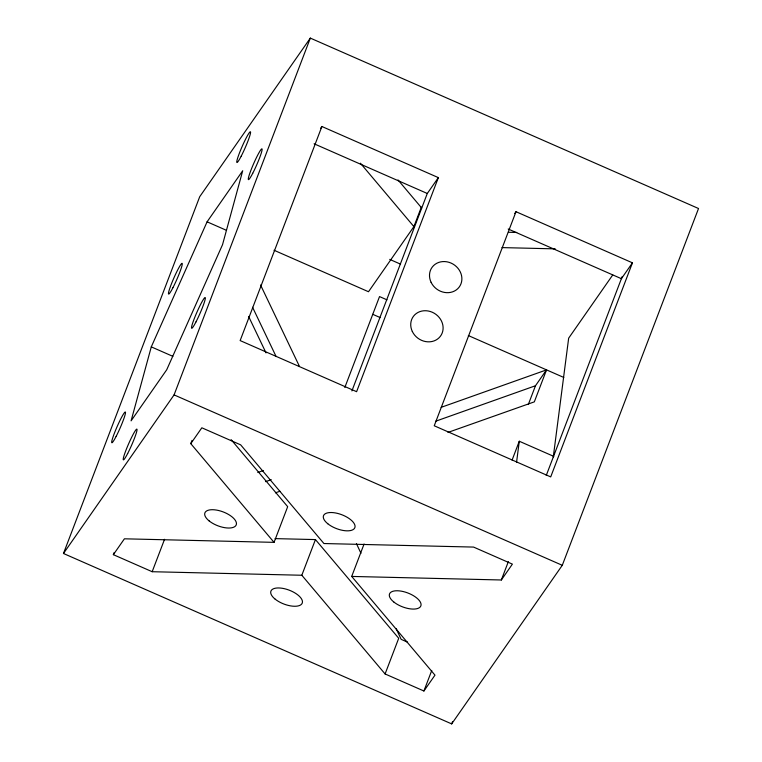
<?xml version="1.0" encoding="UTF-8"?>
<svg xmlns="http://www.w3.org/2000/svg" width="762" height="762" viewBox="0 0 762 762"><rect width="100%" height="100%" fill="white"/><g stroke="black" fill="none" stroke-linecap="round" stroke-linejoin="round"><path stroke-width="1.14" d="M516.541 462.439L519.284 441.246L553.793 456.39M553.269 457.086L568.662 338.166L612.743 274.949M151.286 346.872L131.093 420.843L166.716 369.77L222.523 244.716L242.707 170.745L207.093 221.818L151.286 346.872L172.85 356.34M63.475 553.488L199.72 196.701L310.325 38.1L698.525 208.512L562.28 565.299L451.675 723.9L63.475 553.488L174.079 394.897L310.325 38.1M364.084 544.001L351.701 576.434L434.978 675.142L423.91 691.001L385.096 673.96L301.819 575.253L152.171 571.71L113.357 554.669L114.186 552.507M231.143 439.664L287.684 506.673L274.053 542.353L190.776 443.655L192.014 440.407M321.897 126.502L240.144 340.576L356.606 391.697L438.36 177.622L321.897 126.502L320.592 128.368M152.171 571.71L164.563 539.277M344.815 387.496L379.533 296.58L386.991 299.847M273.996 250.241L368.494 291.732L413.909 226.609L421.338 207.15M351.901 390.925L427.292 193.481L438.36 177.622M301.819 575.253L315.439 539.582L275.063 538.62M515.998 211.703L434.245 425.777L550.707 476.907L632.45 262.833L515.998 211.703L514.693 213.57M385.096 673.96L398.717 638.28L315.439 539.582M528.323 404.489L535.476 385.743L546.535 369.884L441.16 407.337M423.91 691.001L431.759 670.455M512.083 460.105L519.284 441.246M546.535 369.884L534.324 401.86L447.97 432.425M351.701 576.434L501.339 579.987L508.359 561.604M546.249 475.469L622.23 276.492M451.675 723.9L452.523 721.681M113.357 554.669L124.416 538.81L274.053 542.353M190.776 443.655L201.835 427.796L240.659 444.837L323.936 543.535L473.573 547.078L512.397 564.118L501.339 579.987M632.45 262.833L621.392 278.692L508.197 229M257.794 472.507L263.385 470.516M265.624 481.651L271.234 479.65M435.702 421.205L535.476 385.743M275.444 492.814L279.93 491.271M508.425 232.267L516.731 232.458M502.006 247.602L555.212 248.86M314.106 143.789L427.292 193.481M389.706 259.375L400.545 264.138M468.335 335.556L563.794 377.457M207.093 221.818L226.505 230.343M372.732 314.306L380.2 317.583M174.079 394.897L562.28 565.299M407.584 642.166L401.164 639.347L396.135 628.593M398.021 179.946L421.71 208.016M360.416 163.211L413.909 226.609M260.547 284.978L299.456 366.389M252.565 307.267L276.111 356.54M248.602 316.421L266.024 352.892M356.435 543.601L360.959 553.279M412.318 331.47A16.774 14.945 34.9 0 0 440.293 336.404A16.774 14.945 34.9 0 0 428.139 310.982A16.774 14.945 34.9 0 0 412.318 331.47M431.092 282.311A16.774 14.945 34.9 0 0 459.067 287.236A16.774 14.945 34.9 0 0 446.913 261.814A16.774 14.945 34.9 0 0 431.092 282.311M209.15 520.922A16.774 7.429 20.9 0 0 235.849 525.58A16.774 7.429 20.9 0 0 216.694 510.111A16.774 7.429 20.9 0 0 209.15 520.922M327.765 523.732A16.774 7.429 20.9 0 0 354.463 528.39A16.774 7.429 20.9 0 0 335.309 512.921A16.774 7.429 20.9 0 0 327.765 523.732M393.773 601.97A16.774 7.429 20.9 0 0 420.472 606.628A16.774 7.429 20.9 0 0 401.317 591.16A16.774 7.429 20.9 0 0 393.773 601.97M275.168 599.161A16.774 7.429 20.9 0 0 301.857 603.818A16.774 7.429 20.9 0 0 282.702 588.35A16.774 7.429 20.9 0 0 275.168 599.161M241.202 156.162A16.774 1.648 -66.3 0 0 250.498 131.836A16.774 1.648 -66.3 0 0 239.316 153.362A16.774 1.648 -66.3 0 0 241.202 156.162M116.129 436.407A16.774 1.648 -66.3 0 0 125.425 412.08A16.774 1.648 -66.3 0 0 114.243 433.607A16.774 1.648 -66.3 0 0 116.129 436.407M127.664 453.514A16.774 1.648 -66.3 0 0 136.95 429.187A16.774 1.648 -66.3 0 0 125.778 450.713A16.774 1.648 -66.3 0 0 127.664 453.514M195.958 321.945A16.774 1.648 -66.3 0 0 205.254 297.609A16.774 1.648 -66.3 0 0 194.072 319.145A16.774 1.648 -66.3 0 0 195.958 321.945M252.727 173.279A16.783 1.648 -66.3 0 0 262.033 148.923A16.783 1.648 -66.3 0 0 250.841 170.478A16.783 1.648 -66.3 0 0 252.727 173.279M172.907 287.731A16.774 1.648 -66.3 0 0 182.194 263.404A16.774 1.648 -66.3 0 0 171.021 284.931A16.774 1.648 -66.3 0 0 172.907 287.731"/></g></svg>
